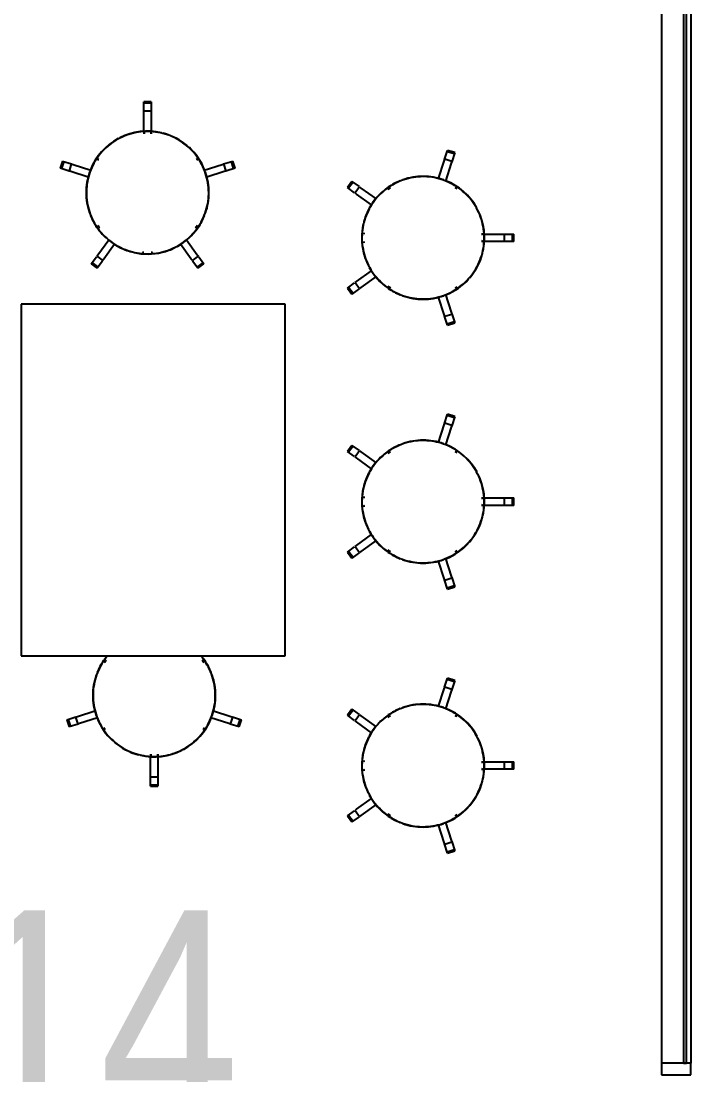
# Model space of a CAD drawing. Extents: x 6433 to 75181, y -2986 to 56414.
# Drawn here: x 26433 to 28717, y 9863 to 13457 of the extents above; entities that cross this region are included whole.
import ezdxf

# ---------------------------------------------------------------- set-up
doc = ezdxf.new("R2010")
doc.units = 0
doc.header["$MEASUREMENT"] = 0
for name, color, linetype in [('A-Furniture', 252, 'CONTINUOUS'), ('A-Text__Primary Room', 6, 'CONTINUOUS'), ('A-Window', 4, 'CONTINUOUS')]:
    doc.layers.add(name, color=color, linetype=linetype)
doc.styles.add('Arial Narrow', font='ARIALN.TTF', dxfattribs={"height": 750})

msp = doc.modelspace()

# ---------------------------------------------------------------- linework, layer by layer
at = {"layer": 'A-Furniture'}
for p, q in [((26876.7, 13181.5), (26851.3, 13181.5)), ((26851.3, 13148.6), (26851.3, 13181.5)), ((26876.7, 13181.5), (26851.3, 13181.5)), ((26876.7, 13176.7), (26851.3, 13176.7)), ((26876.7, 13181.5), (26876.7, 13148.6)), ((26876.7, 13149.4), (26851.3, 13149.4)), ((26851.3, 13143.2), (26851.3, 13149.4)), ((26876.7, 13149.4), (26851.3, 13149.4)), ((26851.3, 13080), (26851.3, 13143.2)), ((26876.7, 13149.4), (26876.7, 13143.2)), ((26876.7, 13143.2), (26876.7, 13080)), ((26755.2, 13049.8), (26748.2, 13045.3)), ((26762.4, 13054), (26755.2, 13049.8)), ((26769.8, 13057.9), (26762.4, 13054)), ((26777.3, 13061.5), (26769.8, 13057.9)), ((26784.9, 13064.8), (26777.3, 13061.5)), ((26792.7, 13067.9), (26784.9, 13064.8)), ((26800.6, 13070.6), (26792.7, 13067.9)), ((26808.6, 13072.9), (26800.6, 13070.6)), ((26816.7, 13075), (26808.6, 13072.9)), ((26824.8, 13076.7), (26816.7, 13075)), ((26833, 13078.1), (26824.8, 13076.7)), ((26841.3, 13079.2), (26833, 13078.1)), ((26849.6, 13079.9), (26841.3, 13079.2)), ((26857.9, 13080.4), (26849.6, 13079.9)), ((26866.3, 13080.4), (26857.9, 13080.4)), ((26874.6, 13080.2), (26866.3, 13080.4)), ((26882.9, 13079.6), (26874.6, 13080.2)), ((26891.2, 13078.7), (26882.9, 13079.6)), ((26899.5, 13077.4), (26891.2, 13078.7)), ((26907.7, 13075.8), (26899.5, 13077.4)), ((26915.8, 13073.9), (26907.7, 13075.8)), ((26923.8, 13071.7), (26915.8, 13073.9)), ((26931.8, 13069.1), (26923.8, 13071.7)), ((26939.6, 13066.3), (26931.8, 13069.1)), ((26947.3, 13063.1), (26939.6, 13066.3)), ((26954.9, 13059.6), (26947.3, 13063.1)), ((26962.3, 13055.8), (26954.9, 13059.6)), ((26969.6, 13051.8), (26962.3, 13055.8)), ((26976.7, 13047.4), (26969.6, 13051.8)), ((26983.6, 13042.7), (26976.7, 13047.4)), ((26710.3, 13012.8), (26704.8, 13006.5)), ((26716, 13018.8), (26710.3, 13012.8)), ((26722, 13024.6), (26716, 13018.8)), ((26728.2, 13030.2), (26722, 13024.6)), ((26734.7, 13035.5), (26728.2, 13030.2)), ((26741.3, 13040.5), (26734.7, 13035.5)), ((26748.2, 13045.3), (26741.3, 13040.5)), ((26990.4, 13037.8), (26983.6, 13042.7)), ((26996.9, 13032.6), (26990.4, 13037.8)), ((27003.2, 13027.2), (26996.9, 13032.6)), ((27009.3, 13021.5), (27003.2, 13027.2)), ((27015.2, 13015.6), (27009.3, 13021.5)), ((27020.8, 13009.4), (27015.2, 13015.6)), ((27877.1, 12984.9), (27887.3, 13016.2)), ((27910, 13003.8), (27885.8, 13011.6)), ((27911.5, 13008.3), (27887.3, 13016.2)), ((27911.5, 13008.3), (27887.3, 13016.2)), ((26573.7, 12979.7), (26565.8, 12955.5)), ((26573.7, 12979.7), (26565.8, 12955.5)), ((26578.2, 12978.2), (26570.3, 12954.1)), ((26573.7, 12979.7), (26604.9, 12969.6)), ((26685.4, 12979.4), (26681.2, 12972.2)), ((26689.8, 12986.5), (26685.4, 12979.4)), ((26694.5, 12993.4), (26689.8, 12986.5)), ((26699.5, 13000), (26694.5, 12993.4)), ((26704.8, 13006.5), (26699.5, 13000)), ((27026.2, 13003), (27020.8, 13009.4)), ((27031.3, 12996.5), (27026.2, 13003)), ((27036.1, 12989.7), (27031.3, 12996.5)), ((27040.7, 12982.7), (27036.1, 12989.7)), ((27045, 12975.5), (27040.7, 12982.7)), ((27049, 12968.2), (27045, 12975.5)), ((27123.2, 12969.6), (27154.4, 12979.7)), ((27157.7, 12954.1), (27149.9, 12978.2)), ((27162.3, 12955.5), (27154.4, 12979.7)), ((27162.3, 12955.5), (27154.4, 12979.7)), ((27856.1, 12920.2), (27875.5, 12979.8)), ((27875.5, 12979.8), (27877.4, 12985.7)), ((27901.6, 12977.8), (27877.4, 12985.7)), ((27901.6, 12977.8), (27877.4, 12985.7)), ((27901.6, 12977.8), (27899.6, 12971.9)), ((27911.5, 13008.3), (27901.3, 12977.1)), ((26597, 12945.4), (26565.8, 12955.5)), ((26604.1, 12969.8), (26596.3, 12945.7)), ((26604.1, 12969.8), (26596.3, 12945.7)), ((26602.2, 12943.7), (26596.3, 12945.7)), ((26661.8, 12924.4), (26602.2, 12943.7)), ((26604.1, 12969.8), (26610, 12967.9)), ((26610, 12967.9), (26670.4, 12948.3)), ((26667.6, 12941.8), (26664.9, 12933.9)), ((26670.5, 12949.6), (26667.6, 12941.8)), ((26673.8, 12957.3), (26670.5, 12949.6)), ((26677.3, 12964.8), (26673.8, 12957.3)), ((26681.2, 12972.2), (26677.3, 12964.8)), ((27052.7, 12960.7), (27049, 12968.2)), ((27056.1, 12953.1), (27052.7, 12960.7)), ((27059.2, 12945.4), (27056.1, 12953.1)), ((27057.7, 12948.3), (27118.1, 12967.9)), ((27062, 12937.5), (27059.2, 12945.4)), ((27125.9, 12943.7), (27066.3, 12924.4)), ((27118.1, 12967.9), (27124, 12969.8)), ((27131.8, 12945.7), (27124, 12969.8)), ((27131.8, 12945.7), (27124, 12969.8)), ((27131.8, 12945.7), (27125.9, 12943.7)), ((27162.3, 12955.5), (27131, 12945.4)), ((27899.6, 12971.9), (27880, 12911.6)), ((26659, 12909.6), (26657.6, 12901.4)), ((26660.6, 12917.8), (26659, 12909.6)), ((26662.6, 12925.9), (26660.6, 12917.8)), ((26664.9, 12933.9), (26662.6, 12925.9)), ((27064.4, 12929.6), (27062, 12937.5)), ((27066.6, 12921.5), (27064.4, 12929.6)), ((27068.4, 12913.4), (27066.6, 12921.5)), ((27069.9, 12905.2), (27068.4, 12913.4)), ((27071, 12896.9), (27069.9, 12905.2)), ((27560.9, 12910.1), (27545.9, 12889.5)), ((27560.9, 12910.1), (27545.9, 12889.5)), ((27564.7, 12907.3), (27549.8, 12886.7)), ((27560.9, 12910.1), (27585.3, 12892.4)), ((27714.9, 12906.6), (27707.4, 12902.9)), ((27722.5, 12910), (27714.9, 12906.6)), ((27730.2, 12913.1), (27722.5, 12910)), ((27738.1, 12915.8), (27730.2, 12913.1)), ((27746.1, 12918.3), (27738.1, 12915.8)), ((27754.1, 12920.5), (27746.1, 12918.3)), ((27762.3, 12922.3), (27754.1, 12920.5)), ((27770.5, 12923.8), (27762.3, 12922.3)), ((27778.7, 12924.9), (27770.5, 12923.8)), ((27787, 12925.8), (27778.7, 12924.9)), ((27795.3, 12926.3), (27787, 12925.8)), ((27803.7, 12926.4), (27795.3, 12926.3)), ((27808.2, 12926.4), (27803.7, 12926.4)), ((27816.5, 12926), (27808.2, 12926.4)), ((27824.8, 12925.4), (27816.5, 12926)), ((27833.1, 12924.3), (27824.8, 12925.4)), ((27841.3, 12923), (27833.1, 12924.3)), ((27849.5, 12921.3), (27841.3, 12923)), ((27857.6, 12919.3), (27849.5, 12921.3)), ((27865.6, 12917), (27857.6, 12919.3)), ((27873.5, 12914.4), (27865.6, 12917)), ((27881.3, 12911.4), (27873.5, 12914.4)), ((27889, 12908.2), (27881.3, 12911.4)), ((27896.5, 12904.6), (27889, 12908.2)), ((27903.9, 12900.7), (27896.5, 12904.6)), ((26655.6, 12876.4), (26655.5, 12871.9)), ((26655.5, 12871.9), (26655.7, 12863.6)), ((26655.9, 12884.8), (26655.6, 12876.4)), ((26656.6, 12893.1), (26655.9, 12884.8)), ((26657.6, 12901.4), (26656.6, 12893.1)), ((27071.9, 12888.6), (27071, 12896.9)), ((27072.4, 12880.3), (27071.9, 12888.6)), ((27072.2, 12859.1), (27072.5, 12867.4)), ((27072.5, 12871.9), (27072.4, 12880.3)), ((27072.5, 12867.4), (27072.5, 12871.9)), ((27570.3, 12871.8), (27545.9, 12889.5)), ((27586.8, 12891.3), (27571.8, 12870.7)), ((27586.8, 12891.3), (27571.8, 12870.7)), ((27576.9, 12867.1), (27571.8, 12870.7)), ((27586.8, 12891.3), (27591.8, 12887.6)), ((27591.8, 12887.6), (27643.1, 12850.3)), ((27660, 12869.1), (27654.1, 12863.2)), ((27666.2, 12874.7), (27660, 12869.1)), ((27672.6, 12880.1), (27666.2, 12874.7)), ((27679.2, 12885.2), (27672.6, 12880.1)), ((27686, 12890), (27679.2, 12885.2)), ((27692.9, 12894.6), (27686, 12890)), ((27700.1, 12898.9), (27692.9, 12894.6)), ((27707.4, 12902.9), (27700.1, 12898.9)), ((27911.2, 12896.6), (27903.9, 12900.7)), ((27918.2, 12892.1), (27911.2, 12896.6)), ((27925.1, 12887.4), (27918.2, 12892.1)), ((27931.8, 12882.4), (27925.1, 12887.4)), ((27938.3, 12877.2), (27931.8, 12882.4)), ((27944.5, 12871.7), (27938.3, 12877.2)), ((27950.6, 12865.9), (27944.5, 12871.7)), ((26655.7, 12863.6), (26656.2, 12855.3)), ((26656.2, 12855.3), (26657, 12847)), ((26657, 12847), (26658.2, 12838.7)), ((26658.2, 12838.7), (26659.7, 12830.5)), ((27067.4, 12826.1), (27069.1, 12834.3)), ((27069.1, 12834.3), (27070.5, 12842.5)), ((27070.5, 12842.5), (27071.5, 12850.8)), ((27071.5, 12850.8), (27072.2, 12859.1)), ((27627.7, 12830.1), (27576.9, 12867.1)), ((27632.9, 12837.5), (27628.2, 12830.6)), ((27637.8, 12844.2), (27632.9, 12837.5)), ((27643, 12850.8), (27637.8, 12844.2)), ((27648.4, 12857.1), (27643, 12850.8)), ((27654.1, 12863.2), (27648.4, 12857.1)), ((27956.4, 12859.9), (27950.6, 12865.9)), ((27961.9, 12853.7), (27956.4, 12859.9)), ((27967.2, 12847.3), (27961.9, 12853.7)), ((27972.3, 12840.6), (27967.2, 12847.3)), ((27977, 12833.8), (27972.3, 12840.6)), ((27981.5, 12826.8), (27977, 12833.8)), ((26659.7, 12830.5), (26661.5, 12822.4)), ((26661.5, 12822.4), (26663.6, 12814.3)), ((26663.6, 12814.3), (26666.1, 12806.3)), ((26666.1, 12806.3), (26668.9, 12798.5)), ((26668.9, 12798.5), (26672, 12790.7)), ((27057.5, 12794.3), (27060.5, 12802.1)), ((27060.5, 12802.1), (27063.1, 12810)), ((27063.1, 12810), (27065.5, 12818)), ((27065.5, 12818), (27067.4, 12826.1)), ((27612.5, 12801.2), (27609.3, 12793.5)), ((27616, 12808.8), (27612.5, 12801.2)), ((27619.8, 12816.2), (27616, 12808.8)), ((27623.9, 12823.5), (27619.8, 12816.2)), ((27628.2, 12830.6), (27623.9, 12823.5)), ((27985.7, 12819.6), (27981.5, 12826.8)), ((27989.7, 12812.2), (27985.7, 12819.6)), ((27993.3, 12804.7), (27989.7, 12812.2)), ((27996.6, 12797), (27993.3, 12804.7)), ((27999.6, 12789.3), (27996.6, 12797)), ((26672, 12790.7), (26675.4, 12783.1)), ((26675.4, 12783.1), (26679.1, 12775.6)), ((26679.1, 12775.6), (26683.1, 12768.3)), ((26683.1, 12768.3), (26687.4, 12761.2)), ((26687.4, 12761.2), (26691.9, 12754.2)), ((27038.3, 12757.4), (27042.7, 12764.4)), ((27042.7, 12764.4), (27046.9, 12771.7)), ((27046.9, 12771.7), (27050.7, 12779.1)), ((27050.7, 12779.1), (27054.3, 12786.6)), ((27054.3, 12786.6), (27057.5, 12794.3)), ((27599.8, 12761.5), (27598.2, 12753.4)), ((27601.7, 12769.7), (27599.8, 12761.5)), ((27603.9, 12777.7), (27601.7, 12769.7)), ((27606.5, 12785.6), (27603.9, 12777.7)), ((27609.3, 12793.5), (27606.5, 12785.6)), ((28002.3, 12781.4), (27999.6, 12789.3)), ((28004.7, 12773.4), (28002.3, 12781.4)), ((28006.7, 12765.3), (28004.7, 12773.4)), ((28008.5, 12757.1), (28006.7, 12765.3)), ((26691.9, 12754.2), (26696.8, 12747.4)), ((26696.8, 12747.4), (26701.9, 12740.8)), ((26701.9, 12740.8), (26707.3, 12734.4)), ((26707.3, 12734.4), (26712.9, 12728.3)), ((26712.9, 12728.3), (26718.8, 12722.4)), ((27006, 12719.3), (27012, 12725.1)), ((27012, 12725.1), (27017.8, 12731.1)), ((27017.8, 12731.1), (27023.3, 12737.4)), ((27023.3, 12737.4), (27028.6, 12743.8)), ((27028.6, 12743.8), (27033.5, 12750.5)), ((27033.5, 12750.5), (27038.3, 12757.4)), ((27595.4, 12728.5), (27595.2, 12720.2)), ((27596, 12736.8), (27595.4, 12728.5)), ((27597, 12745.1), (27596, 12736.8)), ((27598.2, 12753.4), (27597, 12745.1)), ((28009.9, 12748.9), (28008.5, 12757.1)), ((28011, 12740.6), (28009.9, 12748.9)), ((28011.7, 12732.3), (28011, 12740.6)), ((28012.1, 12724), (28011.7, 12732.3)), ((28011.8, 12730.6), (28075, 12730.6)), ((28012.2, 12715.7), (28012.1, 12724)), ((28075, 12730.6), (28081.2, 12730.6)), ((28080.4, 12730.6), (28113.2, 12730.6)), ((28081.2, 12705.2), (28081.2, 12730.6)), ((28081.2, 12705.2), (28081.2, 12730.6)), ((28108.4, 12705.2), (28108.4, 12730.6)), ((28113.2, 12705.2), (28113.2, 12730.6)), ((28113.2, 12705.2), (28113.2, 12730.6)), ((26694.3, 12660), (26731.6, 12711.4)), ((26751.8, 12696), (26714.9, 12645.1)), ((26718.8, 12722.4), (26724.9, 12716.7)), ((26724.9, 12716.7), (26731.2, 12711.2)), ((26731.2, 12711.2), (26737.7, 12706)), ((26737.7, 12706), (26744.5, 12701.1)), ((26744.5, 12701.1), (26751.4, 12696.5)), ((26751.4, 12696.5), (26758.5, 12692.1)), ((26758.5, 12692.1), (26765.8, 12688)), ((26765.8, 12688), (26773.2, 12684.3)), ((26958.3, 12686), (26965.7, 12689.9)), ((26965.7, 12689.9), (26972.9, 12694.1)), ((26972.9, 12694.1), (26979.9, 12698.6)), ((27013.2, 12645.1), (26976.2, 12696)), ((26979.9, 12698.6), (26986.7, 12703.4)), ((26986.7, 12703.4), (26993.4, 12708.4)), ((26993.4, 12708.4), (26999.8, 12713.7)), ((26996.4, 12711.4), (27033.7, 12660)), ((26999.8, 12713.7), (27006, 12719.3)), ((27595.2, 12720.2), (27595.3, 12711.8)), ((27595.3, 12711.8), (27595.7, 12703.5)), ((27595.7, 12703.5), (27596.4, 12695.2)), ((27596.4, 12695.2), (27597.5, 12686.9)), ((28009.2, 12682.5), (28010.4, 12690.7)), ((28010.4, 12690.7), (28011.3, 12699)), ((28011.3, 12699), (28011.9, 12707.3)), ((28075, 12705.2), (28011.8, 12705.2)), ((28011.9, 12707.3), (28012.2, 12715.7)), ((28081.2, 12705.2), (28075, 12705.2)), ((28113.2, 12705.2), (28080.4, 12705.2)), ((26671.9, 12629.1), (26689.6, 12653.5)), ((26690.7, 12655), (26694.3, 12660)), ((26690.7, 12655), (26711.2, 12640.1)), ((26690.7, 12655), (26711.2, 12640.1)), ((26773.2, 12684.3), (26780.8, 12680.8)), ((26780.8, 12680.8), (26788.5, 12677.6)), ((26788.5, 12677.6), (26796.3, 12674.7)), ((26796.3, 12674.7), (26804.3, 12672.2)), ((26804.3, 12672.2), (26812.3, 12669.9)), ((26812.3, 12669.9), (26820.4, 12668)), ((26820.4, 12668), (26828.6, 12666.5)), ((26828.6, 12666.5), (26836.8, 12665.2)), ((26836.8, 12665.2), (26845.1, 12664.3)), ((26845.1, 12664.3), (26853.5, 12663.7)), ((26853.5, 12663.7), (26861.8, 12663.4)), ((26861.8, 12663.4), (26870.1, 12663.5)), ((26870.1, 12663.5), (26878.5, 12663.9)), ((26878.5, 12663.9), (26886.8, 12664.7)), ((26886.8, 12664.7), (26895, 12665.7)), ((26895, 12665.7), (26903.3, 12667.1)), ((26903.3, 12667.1), (26911.4, 12668.9)), ((26911.4, 12668.9), (26919.5, 12670.9)), ((26919.5, 12670.9), (26927.5, 12673.3)), ((26927.5, 12673.3), (26935.4, 12676)), ((26935.4, 12676), (26943.2, 12679)), ((26943.2, 12679), (26950.8, 12682.3)), ((26950.8, 12682.3), (26958.3, 12686)), ((27016.8, 12640.1), (27037.4, 12655)), ((27016.8, 12640.1), (27037.4, 12655)), ((27033.7, 12660), (27037.4, 12655)), ((27038.5, 12653.5), (27056.2, 12629.1)), ((27597.5, 12686.9), (27598.9, 12678.7)), ((27598.9, 12678.7), (27600.6, 12670.5)), ((27600.6, 12670.5), (27602.7, 12662.5)), ((27602.7, 12662.5), (27605.1, 12654.5)), ((27605.1, 12654.5), (27607.8, 12646.6)), ((28000.9, 12650.2), (28003.4, 12658.1)), ((28003.4, 12658.1), (28005.7, 12666.2)), ((28005.7, 12666.2), (28007.6, 12674.3)), ((28007.6, 12674.3), (28009.2, 12682.5)), ((26671.9, 12629.1), (26692.4, 12614.2)), ((26671.9, 12629.1), (26692.4, 12614.2)), ((26674.7, 12633), (26695.2, 12618)), ((26710.1, 12638.6), (26692.4, 12614.2)), ((26714.9, 12645.1), (26711.2, 12640.1)), ((27016.8, 12640.1), (27013.2, 12645.1)), ((27035.7, 12614.2), (27017.9, 12638.6)), ((27032.9, 12618), (27053.4, 12633)), ((27035.7, 12614.2), (27056.2, 12629.1)), ((27035.7, 12614.2), (27056.2, 12629.1)), ((27607.8, 12646.6), (27610.8, 12638.8)), ((27610.8, 12638.8), (27614.1, 12631.1)), ((27614.1, 12631.1), (27617.7, 12623.6)), ((27617.7, 12623.6), (27621.6, 12616.3)), ((27621.6, 12616.3), (27625.8, 12609.1)), ((27983.5, 12612.4), (27987.6, 12619.6)), ((27987.6, 12619.6), (27991.4, 12627.1)), ((27991.4, 12627.1), (27994.8, 12634.7)), ((27994.8, 12634.7), (27998, 12642.4)), ((27998, 12642.4), (28000.9, 12650.2)), ((27576.9, 12568.8), (27627.7, 12605.7)), ((27643.1, 12585.5), (27591.8, 12548.2)), ((27625.8, 12609.1), (27630.3, 12602.1)), ((27630.3, 12602.1), (27635.1, 12595.2)), ((27635.1, 12595.2), (27640.1, 12588.6)), ((27640.1, 12588.6), (27645.5, 12582.1)), ((27645.5, 12582.1), (27651, 12575.9)), ((27959, 12578.7), (27964.4, 12585.1)), ((27964.4, 12585.1), (27969.6, 12591.6)), ((27969.6, 12591.6), (27974.5, 12598.3)), ((27974.5, 12598.3), (27979.1, 12605.3)), ((27979.1, 12605.3), (27983.5, 12612.4)), ((27545.9, 12546.3), (27570.3, 12564)), ((27545.9, 12546.3), (27560.9, 12525.8)), ((27545.9, 12546.3), (27560.9, 12525.8)), ((27549.8, 12549.1), (27564.7, 12528.6)), ((27571.8, 12565.1), (27576.9, 12568.8)), ((27571.8, 12565.1), (27586.8, 12544.6)), ((27571.8, 12565.1), (27586.8, 12544.6)), ((27591.8, 12548.2), (27586.8, 12544.6)), ((27651, 12575.9), (27656.8, 12569.9)), ((27656.8, 12569.9), (27662.8, 12564.2)), ((27662.8, 12564.2), (27669.1, 12558.7)), ((27669.1, 12558.7), (27675.6, 12553.4)), ((27675.6, 12553.4), (27682.3, 12548.4)), ((27682.3, 12548.4), (27689.1, 12543.7)), ((27689.1, 12543.7), (27696.2, 12539.2)), ((27914.4, 12541.3), (27921.4, 12545.8)), ((27921.4, 12545.8), (27928.2, 12550.7)), ((27928.2, 12550.7), (27934.8, 12555.8)), ((27934.8, 12555.8), (27941.2, 12561.2)), ((27941.2, 12561.2), (27947.3, 12566.8)), ((27947.3, 12566.8), (27953.3, 12572.6)), ((27953.3, 12572.6), (27959, 12578.7)), ((27585.3, 12543.5), (27560.9, 12525.8)), ((27696.2, 12539.2), (27703.4, 12535.1)), ((27703.4, 12535.1), (27710.8, 12531.2)), ((27710.8, 12531.2), (27718.4, 12527.7)), ((27718.4, 12527.7), (27726, 12524.4)), ((27726, 12524.4), (27733.8, 12521.5)), ((27733.8, 12521.5), (27741.7, 12518.8)), ((27741.7, 12518.8), (27749.8, 12516.5)), ((27749.8, 12516.5), (27757.9, 12514.5)), ((27757.9, 12514.5), (27766, 12512.8)), ((27766, 12512.8), (27774.3, 12511.5)), ((27774.3, 12511.5), (27782.5, 12510.5)), ((27782.5, 12510.5), (27790.9, 12509.8)), ((27790.9, 12509.8), (27799.2, 12509.5)), ((27799.2, 12509.5), (27803.7, 12509.4)), ((27803.7, 12509.4), (27812, 12509.6)), ((27812, 12509.6), (27820.3, 12510.1)), ((27820.3, 12510.1), (27828.6, 12510.9)), ((27828.6, 12510.9), (27836.9, 12512.1)), ((27836.9, 12512.1), (27845.1, 12513.6)), ((27845.1, 12513.6), (27853.2, 12515.4)), ((27853.2, 12515.4), (27861.3, 12517.5)), ((27875.5, 12456.1), (27856.1, 12515.6)), ((27861.3, 12517.5), (27869.3, 12520)), ((27869.3, 12520), (27877.1, 12522.8)), ((27877.1, 12522.8), (27884.9, 12525.9)), ((27880, 12524.3), (27899.6, 12463.9)), ((27884.9, 12525.9), (27892.5, 12529.3)), ((27892.5, 12529.3), (27900, 12533)), ((27900, 12533), (27907.3, 12537)), ((27907.3, 12537), (27914.4, 12541.3)), ((27332.8, 12491.9), (26432.8, 12491.9)), ((26432.8, 12491.9), (26432.8, 11291.9)), ((27332.8, 11291.9), (27332.8, 12491.9)), ((27877.4, 12450.1), (27875.5, 12456.1)), ((27887.3, 12419.7), (27877.1, 12450.9)), ((27877.4, 12450.1), (27901.6, 12458)), ((27877.4, 12450.1), (27901.6, 12458)), ((27899.6, 12463.9), (27901.6, 12458)), ((27901.3, 12458.8), (27911.5, 12427.5)), ((27885.8, 12424.2), (27910, 12432.1)), ((27887.3, 12419.7), (27911.5, 12427.5)), ((27887.3, 12419.7), (27911.5, 12427.5)), ((27877.1, 12084.9), (27887.3, 12116.2)), ((27911.5, 12108.3), (27887.3, 12116.2)), ((27911.5, 12108.3), (27887.3, 12116.2)), ((27856.1, 12020.2), (27875.5, 12079.8)), ((27875.5, 12079.8), (27877.4, 12085.7)), ((27901.6, 12077.8), (27877.4, 12085.7)), ((27901.6, 12077.8), (27877.4, 12085.7)), ((27910, 12103.8), (27885.8, 12111.6)), ((27901.6, 12077.8), (27899.6, 12071.9)), ((27911.5, 12108.3), (27901.3, 12077.1)), ((27899.6, 12071.9), (27880, 12011.6)), ((27560.9, 12010.1), (27545.9, 11989.5)), ((27560.9, 12010.1), (27545.9, 11989.5)), ((27564.7, 12007.3), (27549.8, 11986.7)), ((27560.9, 12010.1), (27585.3, 11992.4)), ((27714.9, 12006.6), (27707.4, 12002.9)), ((27722.5, 12010), (27714.9, 12006.6)), ((27730.2, 12013.1), (27722.5, 12010)), ((27738.1, 12015.8), (27730.2, 12013.1)), ((27746.1, 12018.3), (27738.1, 12015.8)), ((27754.1, 12020.5), (27746.1, 12018.3)), ((27762.3, 12022.3), (27754.1, 12020.5)), ((27770.5, 12023.8), (27762.3, 12022.3)), ((27778.7, 12024.9), (27770.5, 12023.8)), ((27787, 12025.8), (27778.7, 12024.9)), ((27795.3, 12026.3), (27787, 12025.8)), ((27803.7, 12026.4), (27795.3, 12026.3)), ((27808.2, 12026.4), (27803.7, 12026.4)), ((27816.5, 12026), (27808.2, 12026.4)), ((27824.8, 12025.4), (27816.5, 12026)), ((27833.1, 12024.3), (27824.8, 12025.4)), ((27841.3, 12023), (27833.1, 12024.3)), ((27849.5, 12021.3), (27841.3, 12023)), ((27857.6, 12019.3), (27849.5, 12021.3)), ((27865.6, 12017), (27857.6, 12019.3)), ((27873.5, 12014.4), (27865.6, 12017)), ((27881.3, 12011.4), (27873.5, 12014.4)), ((27889, 12008.2), (27881.3, 12011.4)), ((27896.5, 12004.6), (27889, 12008.2)), ((27903.9, 12000.7), (27896.5, 12004.6)), ((27570.3, 11971.8), (27545.9, 11989.5)), ((27586.8, 11991.3), (27571.8, 11970.7)), ((27586.8, 11991.3), (27571.8, 11970.7)), ((27576.9, 11967.1), (27571.8, 11970.7)), ((27586.8, 11991.3), (27591.8, 11987.6)), ((27591.8, 11987.6), (27643.1, 11950.3)), ((27660, 11969.1), (27654.1, 11963.2)), ((27666.2, 11974.7), (27660, 11969.1)), ((27672.6, 11980.1), (27666.2, 11974.7)), ((27679.2, 11985.2), (27672.6, 11980.1)), ((27686, 11990), (27679.2, 11985.2)), ((27692.9, 11994.6), (27686, 11990)), ((27700.1, 11998.9), (27692.9, 11994.6)), ((27707.4, 12002.9), (27700.1, 11998.9)), ((27911.2, 11996.6), (27903.9, 12000.7)), ((27918.2, 11992.1), (27911.2, 11996.6)), ((27925.1, 11987.4), (27918.2, 11992.1)), ((27931.8, 11982.4), (27925.1, 11987.4)), ((27938.3, 11977.2), (27931.8, 11982.4)), ((27944.5, 11971.7), (27938.3, 11977.2)), ((27950.6, 11965.9), (27944.5, 11971.7)), ((27627.7, 11930.1), (27576.9, 11967.1)), ((27632.9, 11937.5), (27628.2, 11930.6)), ((27637.8, 11944.2), (27632.9, 11937.5)), ((27643, 11950.8), (27637.8, 11944.2)), ((27648.4, 11957.1), (27643, 11950.8)), ((27654.1, 11963.2), (27648.4, 11957.1)), ((27956.4, 11959.9), (27950.6, 11965.9)), ((27961.9, 11953.7), (27956.4, 11959.9)), ((27967.2, 11947.3), (27961.9, 11953.7)), ((27972.3, 11940.6), (27967.2, 11947.3)), ((27977, 11933.8), (27972.3, 11940.6)), ((27981.5, 11926.8), (27977, 11933.8)), ((27612.5, 11901.2), (27609.3, 11893.5)), ((27616, 11908.8), (27612.5, 11901.2)), ((27619.8, 11916.2), (27616, 11908.8)), ((27623.9, 11923.5), (27619.8, 11916.2)), ((27628.2, 11930.6), (27623.9, 11923.5)), ((27985.7, 11919.6), (27981.5, 11926.8)), ((27989.7, 11912.2), (27985.7, 11919.6)), ((27993.3, 11904.7), (27989.7, 11912.2)), ((27996.6, 11897), (27993.3, 11904.7)), ((27999.6, 11889.3), (27996.6, 11897)), ((27599.8, 11861.5), (27598.2, 11853.4)), ((27601.7, 11869.7), (27599.8, 11861.5)), ((27603.9, 11877.7), (27601.7, 11869.7)), ((27606.5, 11885.6), (27603.9, 11877.7)), ((27609.3, 11893.5), (27606.5, 11885.6)), ((28002.3, 11881.4), (27999.6, 11889.3)), ((28004.7, 11873.4), (28002.3, 11881.4)), ((28006.7, 11865.3), (28004.7, 11873.4)), ((28008.5, 11857.1), (28006.7, 11865.3)), ((27595.4, 11828.5), (27595.2, 11820.2)), ((27596, 11836.8), (27595.4, 11828.5)), ((27597, 11845.1), (27596, 11836.8)), ((27598.2, 11853.4), (27597, 11845.1)), ((28009.9, 11848.9), (28008.5, 11857.1)), ((28011, 11840.6), (28009.9, 11848.9)), ((28011.7, 11832.3), (28011, 11840.6)), ((28012.1, 11824), (28011.7, 11832.3)), ((28011.8, 11830.6), (28075, 11830.6)), ((28075, 11830.6), (28081.2, 11830.6)), ((28080.4, 11830.6), (28113.2, 11830.6)), ((28081.2, 11805.2), (28081.2, 11830.6)), ((28081.2, 11805.2), (28081.2, 11830.6)), ((28108.4, 11805.2), (28108.4, 11830.6)), ((28113.2, 11805.2), (28113.2, 11830.6)), ((28113.2, 11805.2), (28113.2, 11830.6)), ((27595.2, 11820.2), (27595.3, 11811.8)), ((27595.3, 11811.8), (27595.7, 11803.5)), ((27595.7, 11803.5), (27596.4, 11795.2)), ((27596.4, 11795.2), (27597.5, 11786.9)), ((28009.2, 11782.5), (28010.4, 11790.7)), ((28010.4, 11790.7), (28011.3, 11799)), ((28011.3, 11799), (28011.9, 11807.3)), ((28075, 11805.2), (28011.8, 11805.2)), ((28011.9, 11807.3), (28012.2, 11815.7)), ((28012.2, 11815.7), (28012.1, 11824)), ((28081.2, 11805.2), (28075, 11805.2)), ((28113.2, 11805.2), (28080.4, 11805.2)), ((27597.5, 11786.9), (27598.9, 11778.7)), ((27598.9, 11778.7), (27600.6, 11770.5)), ((27600.6, 11770.5), (27602.7, 11762.5)), ((27602.7, 11762.5), (27605.1, 11754.5)), ((27605.1, 11754.5), (27607.8, 11746.6)), ((28000.9, 11750.2), (28003.4, 11758.1)), ((28003.4, 11758.1), (28005.7, 11766.2)), ((28005.7, 11766.2), (28007.6, 11774.3)), ((28007.6, 11774.3), (28009.2, 11782.5)), ((27607.8, 11746.6), (27610.8, 11738.8)), ((27610.8, 11738.8), (27614.1, 11731.1)), ((27614.1, 11731.1), (27617.7, 11723.6)), ((27617.7, 11723.6), (27621.6, 11716.3)), ((27983.5, 11712.4), (27987.6, 11719.6)), ((27987.6, 11719.6), (27991.4, 11727.1)), ((27991.4, 11727.1), (27994.8, 11734.7)), ((27994.8, 11734.7), (27998, 11742.4)), ((27998, 11742.4), (28000.9, 11750.2)), ((27576.9, 11668.8), (27627.7, 11705.7)), ((27643.1, 11685.5), (27591.8, 11648.2)), ((27621.6, 11716.3), (27625.8, 11709.1)), ((27625.8, 11709.1), (27630.3, 11702.1)), ((27630.3, 11702.1), (27635.1, 11695.2)), ((27635.1, 11695.2), (27640.1, 11688.6)), ((27640.1, 11688.6), (27645.5, 11682.1)), ((27645.5, 11682.1), (27651, 11675.9)), ((27959, 11678.7), (27964.4, 11685.1)), ((27964.4, 11685.1), (27969.6, 11691.6)), ((27969.6, 11691.6), (27974.5, 11698.3)), ((27974.5, 11698.3), (27979.1, 11705.3)), ((27979.1, 11705.3), (27983.5, 11712.4)), ((27545.9, 11646.3), (27570.3, 11664)), ((27545.9, 11646.3), (27560.9, 11625.8)), ((27545.9, 11646.3), (27560.9, 11625.8)), ((27549.8, 11649.1), (27564.7, 11628.6)), ((27571.8, 11665.1), (27576.9, 11668.8)), ((27571.8, 11665.1), (27586.8, 11644.6)), ((27571.8, 11665.1), (27586.8, 11644.6)), ((27591.8, 11648.2), (27586.8, 11644.6)), ((27651, 11675.9), (27656.8, 11669.9)), ((27656.8, 11669.9), (27662.8, 11664.2)), ((27662.8, 11664.2), (27669.1, 11658.7)), ((27669.1, 11658.7), (27675.6, 11653.4)), ((27675.6, 11653.4), (27682.3, 11648.4)), ((27682.3, 11648.4), (27689.1, 11643.7)), ((27914.4, 11641.3), (27921.4, 11645.8)), ((27921.4, 11645.8), (27928.2, 11650.7)), ((27928.2, 11650.7), (27934.8, 11655.8)), ((27934.8, 11655.8), (27941.2, 11661.2)), ((27941.2, 11661.2), (27947.3, 11666.8)), ((27947.3, 11666.8), (27953.3, 11672.6)), ((27953.3, 11672.6), (27959, 11678.7)), ((27585.3, 11643.5), (27560.9, 11625.8)), ((27689.1, 11643.7), (27696.2, 11639.2)), ((27696.2, 11639.2), (27703.4, 11635.1)), ((27703.4, 11635.1), (27710.8, 11631.2)), ((27710.8, 11631.2), (27718.4, 11627.7)), ((27718.4, 11627.7), (27726, 11624.4)), ((27726, 11624.4), (27733.8, 11621.5)), ((27733.8, 11621.5), (27741.7, 11618.8)), ((27741.7, 11618.8), (27749.8, 11616.5)), ((27749.8, 11616.5), (27757.9, 11614.5)), ((27757.9, 11614.5), (27766, 11612.8)), ((27766, 11612.8), (27774.3, 11611.5)), ((27774.3, 11611.5), (27782.5, 11610.5)), ((27782.5, 11610.5), (27790.9, 11609.8)), ((27790.9, 11609.8), (27799.2, 11609.5)), ((27799.2, 11609.5), (27803.7, 11609.4)), ((27803.7, 11609.4), (27812, 11609.6)), ((27812, 11609.6), (27820.3, 11610.1)), ((27820.3, 11610.1), (27828.6, 11610.9)), ((27828.6, 11610.9), (27836.9, 11612.1)), ((27836.9, 11612.1), (27845.1, 11613.6)), ((27845.1, 11613.6), (27853.2, 11615.4)), ((27853.2, 11615.4), (27861.3, 11617.5)), ((27875.5, 11556.1), (27856.1, 11615.6)), ((27861.3, 11617.5), (27869.3, 11620)), ((27869.3, 11620), (27877.1, 11622.8)), ((27877.1, 11622.8), (27884.9, 11625.9)), ((27880, 11624.3), (27899.6, 11563.9)), ((27884.9, 11625.9), (27892.5, 11629.3)), ((27892.5, 11629.3), (27900, 11633)), ((27900, 11633), (27907.3, 11637)), ((27907.3, 11637), (27914.4, 11641.3)), ((27877.4, 11550.1), (27875.5, 11556.1)), ((27887.3, 11519.7), (27877.1, 11550.9)), ((27877.4, 11550.1), (27901.6, 11558)), ((27877.4, 11550.1), (27901.6, 11558)), ((27899.6, 11563.9), (27901.6, 11558)), ((27901.3, 11558.8), (27911.5, 11527.5)), ((27885.8, 11524.2), (27910, 11532.1)), ((27887.3, 11519.7), (27911.5, 11527.5)), ((27887.3, 11519.7), (27911.5, 11527.5)), ((26432.8, 11291.9), (27332.8, 11291.9)), ((26727.4, 11291.8), (26722.1, 11285.3)), ((27048.8, 11288.3), (27045.8, 11291.9)), ((27053.9, 11281.8), (27048.8, 11288.3)), ((26700, 11250.1), (26696.4, 11242.6)), ((26703.8, 11257.5), (26700, 11250.1)), ((26708, 11264.7), (26703.8, 11257.5)), ((26712.4, 11271.8), (26708, 11264.7)), ((26717.2, 11278.7), (26712.4, 11271.8)), ((26722.1, 11285.3), (26717.2, 11278.7)), ((27058.7, 11275), (27053.9, 11281.8)), ((27063.3, 11268), (27058.7, 11275)), ((27067.6, 11260.8), (27063.3, 11268)), ((27071.6, 11253.5), (27067.6, 11260.8)), ((27075.3, 11246), (27071.6, 11253.5)), ((26687.6, 11219.2), (26685.2, 11211.2)), ((26690.2, 11227.1), (26687.6, 11219.2)), ((26693.1, 11234.9), (26690.2, 11227.1)), ((26696.4, 11242.6), (26693.1, 11234.9)), ((27078.7, 11238.4), (27075.3, 11246)), ((27081.8, 11230.7), (27078.7, 11238.4)), ((27084.6, 11222.8), (27081.8, 11230.7)), ((27087, 11214.9), (27084.6, 11222.8)), ((27089.2, 11206.8), (27087, 11214.9)), ((27877.1, 11184.9), (27887.3, 11216.2)), ((27911.5, 11208.3), (27887.3, 11216.2)), ((27911.5, 11208.3), (27887.3, 11216.2)), ((26679.2, 11178.4), (26678.5, 11170.1)), ((26680.2, 11186.7), (26679.2, 11178.4)), ((26681.6, 11194.9), (26680.2, 11186.7)), ((26683.2, 11203.1), (26681.6, 11194.9)), ((26685.2, 11211.2), (26683.2, 11203.1)), ((27091, 11198.7), (27089.2, 11206.8)), ((27092.5, 11190.5), (27091, 11198.7)), ((27093.7, 11182.2), (27092.5, 11190.5)), ((27094.5, 11173.9), (27093.7, 11182.2)), ((27856.1, 11120.2), (27875.5, 11179.8)), ((27875.5, 11179.8), (27877.4, 11185.7)), ((27901.6, 11177.8), (27877.4, 11185.7)), ((27901.6, 11177.8), (27877.4, 11185.7)), ((27910, 11203.8), (27885.8, 11211.6)), ((27901.6, 11177.8), (27899.6, 11171.9)), ((27911.5, 11208.3), (27901.3, 11177.1)), ((26678.2, 11161.7), (26678.1, 11157.2)), ((26678.1, 11157.2), (26678.3, 11148.9)), ((26678.5, 11170.1), (26678.2, 11161.7)), ((26678.3, 11148.9), (26678.8, 11140.6)), ((27094.1, 11136.1), (27094.8, 11144.4)), ((27095, 11165.6), (27094.5, 11173.9)), ((27094.8, 11144.4), (27095.1, 11152.7)), ((27095.2, 11157.2), (27095, 11165.6)), ((27095.1, 11152.7), (27095.2, 11157.2)), ((27899.6, 11171.9), (27880, 11111.6)), ((26678.8, 11140.6), (26679.6, 11132.3)), ((26679.6, 11132.3), (26680.8, 11124)), ((26680.8, 11124), (26682.3, 11115.8)), ((26682.3, 11115.8), (26684.1, 11107.7)), ((26684.1, 11107.7), (26686.3, 11099.6)), ((27088.1, 11103.3), (27090.1, 11111.4)), ((27090.1, 11111.4), (27091.7, 11119.6)), ((27091.7, 11119.6), (27093.1, 11127.8)), ((27093.1, 11127.8), (27094.1, 11136.1)), ((27560.9, 11110.1), (27545.9, 11089.5)), ((27560.9, 11110.1), (27545.9, 11089.5)), ((27564.7, 11107.3), (27549.8, 11086.7)), ((27560.9, 11110.1), (27585.3, 11092.4)), ((27714.9, 11106.6), (27707.4, 11102.9)), ((27722.5, 11110), (27714.9, 11106.6)), ((27730.2, 11113.1), (27722.5, 11110)), ((27738.1, 11115.8), (27730.2, 11113.1)), ((27746.1, 11118.3), (27738.1, 11115.8)), ((27754.1, 11120.5), (27746.1, 11118.3)), ((27762.3, 11122.3), (27754.1, 11120.5)), ((27770.5, 11123.8), (27762.3, 11122.3)), ((27778.7, 11124.9), (27770.5, 11123.8)), ((27787, 11125.8), (27778.7, 11124.9)), ((27795.3, 11126.3), (27787, 11125.8)), ((27803.7, 11126.4), (27795.3, 11126.3)), ((27808.2, 11126.4), (27803.7, 11126.4)), ((27816.5, 11126), (27808.2, 11126.4)), ((27824.8, 11125.4), (27816.5, 11126)), ((27833.1, 11124.3), (27824.8, 11125.4)), ((27841.3, 11123), (27833.1, 11124.3)), ((27849.5, 11121.3), (27841.3, 11123)), ((27857.6, 11119.3), (27849.5, 11121.3)), ((27865.6, 11117), (27857.6, 11119.3)), ((27873.5, 11114.4), (27865.6, 11117)), ((27881.3, 11111.4), (27873.5, 11114.4)), ((27889, 11108.2), (27881.3, 11111.4)), ((27896.5, 11104.6), (27889, 11108.2)), ((26588.4, 11073.6), (26619.7, 11083.8)), ((26588.4, 11073.6), (26596.3, 11049.5)), ((26588.4, 11073.6), (26596.3, 11049.5)), ((26593, 11075.1), (26600.8, 11050.9)), ((26618.9, 11083.5), (26624.8, 11085.4)), ((26618.9, 11083.5), (26626.7, 11059.4)), ((26618.9, 11083.5), (26626.7, 11059.4)), ((26624.8, 11085.4), (26684.4, 11104.8)), ((26693, 11080.9), (26632.6, 11061.3)), ((26686.3, 11099.6), (26688.7, 11091.6)), ((26688.7, 11091.6), (26691.5, 11083.8)), ((26691.5, 11083.8), (26694.6, 11076)), ((26694.6, 11076), (26698, 11068.4)), ((27073.3, 11064.4), (27076.9, 11071.9)), ((27076.9, 11071.9), (27080.2, 11079.6)), ((27080.2, 11079.6), (27083.1, 11087.4)), ((27140.7, 11061.3), (27080.3, 11080.9)), ((27083.1, 11087.4), (27085.8, 11095.3)), ((27085.8, 11095.3), (27088.1, 11103.3)), ((27088.9, 11104.8), (27148.5, 11085.4)), ((27146.6, 11059.4), (27154.4, 11083.5)), ((27146.6, 11059.4), (27154.4, 11083.5)), ((27148.5, 11085.4), (27154.4, 11083.5)), ((27153.7, 11083.8), (27184.9, 11073.6)), ((27172.5, 11050.9), (27180.4, 11075.1)), ((27177, 11049.5), (27184.9, 11073.6)), ((27177, 11049.5), (27184.9, 11073.6)), ((27570.3, 11071.8), (27545.9, 11089.5)), ((27586.8, 11091.3), (27571.8, 11070.7)), ((27586.8, 11091.3), (27571.8, 11070.7)), ((27576.9, 11067.1), (27571.8, 11070.7)), ((27586.8, 11091.3), (27591.8, 11087.6)), ((27591.8, 11087.6), (27643.1, 11050.3)), ((27666.2, 11074.7), (27660, 11069.1)), ((27672.6, 11080.1), (27666.2, 11074.7)), ((27679.2, 11085.2), (27672.6, 11080.1)), ((27686, 11090), (27679.2, 11085.2)), ((27692.9, 11094.6), (27686, 11090)), ((27700.1, 11098.9), (27692.9, 11094.6)), ((27707.4, 11102.9), (27700.1, 11098.9)), ((27903.9, 11100.7), (27896.5, 11104.6)), ((27911.2, 11096.6), (27903.9, 11100.7)), ((27918.2, 11092.1), (27911.2, 11096.6)), ((27925.1, 11087.4), (27918.2, 11092.1)), ((27931.8, 11082.4), (27925.1, 11087.4)), ((27938.3, 11077.2), (27931.8, 11082.4)), ((27944.5, 11071.7), (27938.3, 11077.2)), ((27950.6, 11065.9), (27944.5, 11071.7)), ((26627.5, 11059.6), (26596.3, 11049.5)), ((26632.6, 11061.3), (26626.7, 11059.4)), ((26698, 11068.4), (26701.7, 11061)), ((26701.7, 11061), (26705.7, 11053.6)), ((26705.7, 11053.6), (26710, 11046.5)), ((26710, 11046.5), (26714.6, 11039.5)), ((26714.6, 11039.5), (26719.4, 11032.7)), ((27051.2, 11029.1), (27056.2, 11035.8)), ((27056.2, 11035.8), (27060.9, 11042.7)), ((27060.9, 11042.7), (27065.3, 11049.7)), ((27065.3, 11049.7), (27069.5, 11057)), ((27069.5, 11057), (27073.3, 11064.4)), ((27146.6, 11059.4), (27140.7, 11061.3)), ((27177, 11049.5), (27145.8, 11059.6)), ((27627.7, 11030.1), (27576.9, 11067.1)), ((27632.9, 11037.5), (27628.2, 11030.6)), ((27637.8, 11044.2), (27632.9, 11037.5)), ((27643, 11050.8), (27637.8, 11044.2)), ((27648.4, 11057.1), (27643, 11050.8)), ((27654.1, 11063.2), (27648.4, 11057.1)), ((27660, 11069.1), (27654.1, 11063.2)), ((27956.4, 11059.9), (27950.6, 11065.9)), ((27961.9, 11053.7), (27956.4, 11059.9)), ((27967.2, 11047.3), (27961.9, 11053.7)), ((27972.3, 11040.6), (27967.2, 11047.3)), ((27977, 11033.8), (27972.3, 11040.6)), ((26719.4, 11032.7), (26724.5, 11026.1)), ((26724.5, 11026.1), (26729.9, 11019.7)), ((26729.9, 11019.7), (26735.5, 11013.6)), ((26735.5, 11013.6), (26741.4, 11007.7)), ((26741.4, 11007.7), (26747.5, 11002)), ((26747.5, 11002), (26753.8, 10996.5)), ((27016, 10993.7), (27022.4, 10999)), ((27022.4, 10999), (27028.7, 11004.6)), ((27028.7, 11004.6), (27034.7, 11010.4)), ((27034.7, 11010.4), (27040.4, 11016.4)), ((27040.4, 11016.4), (27045.9, 11022.7)), ((27045.9, 11022.7), (27051.2, 11029.1)), ((27612.5, 11001.2), (27609.3, 10993.5)), ((27616, 11008.8), (27612.5, 11001.2)), ((27619.8, 11016.2), (27616, 11008.8)), ((27623.9, 11023.5), (27619.8, 11016.2)), ((27628.2, 11030.6), (27623.9, 11023.5)), ((27981.5, 11026.8), (27977, 11033.8)), ((27985.7, 11019.6), (27981.5, 11026.8)), ((27989.7, 11012.2), (27985.7, 11019.6)), ((27993.3, 11004.7), (27989.7, 11012.2)), ((27996.6, 10997), (27993.3, 11004.7)), ((26753.8, 10996.5), (26760.3, 10991.3)), ((26760.3, 10991.3), (26767.1, 10986.4)), ((26767.1, 10986.4), (26774, 10981.8)), ((26774, 10981.8), (26781.1, 10977.4)), ((26781.1, 10977.4), (26788.4, 10973.3)), ((26788.4, 10973.3), (26795.8, 10969.6)), ((26795.8, 10969.6), (26803.4, 10966.1)), ((26803.4, 10966.1), (26811.1, 10962.9)), ((26811.1, 10962.9), (26818.9, 10960)), ((26958, 10961.3), (26965.8, 10964.3)), ((26965.8, 10964.3), (26973.4, 10967.6)), ((26973.4, 10967.6), (26980.9, 10971.3)), ((26980.9, 10971.3), (26988.3, 10975.2)), ((26988.3, 10975.2), (26995.5, 10979.4)), ((26995.5, 10979.4), (27002.5, 10983.9)), ((27002.5, 10983.9), (27009.4, 10988.7)), ((27009.4, 10988.7), (27016, 10993.7)), ((27601.7, 10969.7), (27599.8, 10961.5)), ((27603.9, 10977.7), (27601.7, 10969.7)), ((27606.5, 10985.6), (27603.9, 10977.7)), ((27609.3, 10993.5), (27606.5, 10985.6)), ((27999.6, 10989.3), (27996.6, 10997)), ((28002.3, 10981.4), (27999.6, 10989.3)), ((28004.7, 10973.4), (28002.3, 10981.4)), ((28006.7, 10965.3), (28004.7, 10973.4)), ((28008.5, 10957.1), (28006.7, 10965.3)), ((26818.9, 10960), (26826.9, 10957.5)), ((26826.9, 10957.5), (26834.9, 10955.2)), ((26834.9, 10955.2), (26843, 10953.3)), ((26843, 10953.3), (26851.2, 10951.8)), ((26851.2, 10951.8), (26859.5, 10950.5)), ((26859.5, 10950.5), (26867.8, 10949.6)), ((26867.8, 10949.6), (26876.1, 10949)), ((26874, 10886), (26874, 10949.1)), ((26876.1, 10949), (26884.4, 10948.7)), ((26884.4, 10948.7), (26892.7, 10948.8)), ((26892.7, 10948.8), (26901.1, 10949.2)), ((26899.4, 10949.1), (26899.4, 10886)), ((26901.1, 10949.2), (26909.4, 10950)), ((26909.4, 10950), (26917.7, 10951)), ((26917.7, 10951), (26925.9, 10952.4)), ((26925.9, 10952.4), (26934, 10954.2)), ((26934, 10954.2), (26942.1, 10956.2)), ((26942.1, 10956.2), (26950.1, 10958.6)), ((26950.1, 10958.6), (26958, 10961.3)), ((27595.4, 10928.5), (27595.2, 10920.2)), ((27596, 10936.8), (27595.4, 10928.5)), ((27597, 10945.1), (27596, 10936.8)), ((27598.2, 10953.4), (27597, 10945.1)), ((27599.8, 10961.5), (27598.2, 10953.4)), ((28009.9, 10948.9), (28008.5, 10957.1)), ((28011, 10940.6), (28009.9, 10948.9)), ((28011.7, 10932.3), (28011, 10940.6)), ((28012.1, 10924), (28011.7, 10932.3)), ((28011.8, 10930.6), (28075, 10930.6)), ((28075, 10930.6), (28081.2, 10930.6)), ((28080.4, 10930.6), (28113.2, 10930.6)), ((28081.2, 10905.2), (28081.2, 10930.6)), ((28081.2, 10905.2), (28081.2, 10930.6)), ((28108.4, 10905.2), (28108.4, 10930.6)), ((28113.2, 10905.2), (28113.2, 10930.6)), ((28113.2, 10905.2), (28113.2, 10930.6)), ((27595.2, 10920.2), (27595.3, 10911.8)), ((27595.3, 10911.8), (27595.7, 10903.5)), ((27595.7, 10903.5), (27596.4, 10895.2)), ((27596.4, 10895.2), (27597.5, 10886.9)), ((28009.2, 10882.5), (28010.4, 10890.7)), ((28010.4, 10890.7), (28011.3, 10899)), ((28011.3, 10899), (28011.9, 10907.3)), ((28075, 10905.2), (28011.8, 10905.2)), ((28011.9, 10907.3), (28012.2, 10915.7)), ((28012.2, 10915.7), (28012.1, 10924)), ((28081.2, 10905.2), (28075, 10905.2)), ((28113.2, 10905.2), (28080.4, 10905.2)), ((26874, 10879.7), (26874, 10886)), ((26874, 10847.7), (26874, 10880.6)), ((26874, 10879.7), (26899.4, 10879.7)), ((26874, 10879.7), (26899.4, 10879.7)), ((26899.4, 10886), (26899.4, 10879.7)), ((26899.4, 10880.6), (26899.4, 10847.7)), ((27597.5, 10886.9), (27598.9, 10878.7)), ((27598.9, 10878.7), (27600.6, 10870.5)), ((27600.6, 10870.5), (27602.7, 10862.5)), ((27602.7, 10862.5), (27605.1, 10854.5)), ((27605.1, 10854.5), (27607.8, 10846.6)), ((28000.9, 10850.2), (28003.4, 10858.1)), ((28003.4, 10858.1), (28005.7, 10866.2)), ((28005.7, 10866.2), (28007.6, 10874.3)), ((28007.6, 10874.3), (28009.2, 10882.5)), ((26874, 10852.5), (26899.4, 10852.5)), ((26874, 10847.7), (26899.4, 10847.7)), ((26874, 10847.7), (26899.4, 10847.7)), ((27607.8, 10846.6), (27610.8, 10838.8)), ((27610.8, 10838.8), (27614.1, 10831.1)), ((27614.1, 10831.1), (27617.7, 10823.6)), ((27617.7, 10823.6), (27621.6, 10816.3)), ((27983.5, 10812.4), (27987.6, 10819.6)), ((27987.6, 10819.6), (27991.4, 10827.1)), ((27991.4, 10827.1), (27994.8, 10834.7)), ((27994.8, 10834.7), (27998, 10842.4)), ((27998, 10842.4), (28000.9, 10850.2)), ((27576.9, 10768.8), (27627.7, 10805.7)), ((27643.1, 10785.5), (27591.8, 10748.2)), ((27621.6, 10816.3), (27625.8, 10809.1)), ((27625.8, 10809.1), (27630.3, 10802.1)), ((27630.3, 10802.1), (27635.1, 10795.2)), ((27635.1, 10795.2), (27640.1, 10788.6)), ((27640.1, 10788.6), (27645.5, 10782.1)), ((27959, 10778.7), (27964.4, 10785.1)), ((27964.4, 10785.1), (27969.6, 10791.6)), ((27969.6, 10791.6), (27974.5, 10798.3)), ((27974.5, 10798.3), (27979.1, 10805.3)), ((27979.1, 10805.3), (27983.5, 10812.4)), ((27545.9, 10746.3), (27570.3, 10764)), ((27549.8, 10749.1), (27564.7, 10728.6)), ((27571.8, 10765.1), (27576.9, 10768.8)), ((27571.8, 10765.1), (27586.8, 10744.6)), ((27571.8, 10765.1), (27586.8, 10744.6)), ((27591.8, 10748.2), (27586.8, 10744.6)), ((27645.5, 10782.1), (27651, 10775.9)), ((27651, 10775.9), (27656.8, 10769.9)), ((27656.8, 10769.9), (27662.8, 10764.2)), ((27662.8, 10764.2), (27669.1, 10758.7)), ((27669.1, 10758.7), (27675.6, 10753.4)), ((27675.6, 10753.4), (27682.3, 10748.4)), ((27682.3, 10748.4), (27689.1, 10743.7)), ((27921.4, 10745.8), (27928.2, 10750.7)), ((27928.2, 10750.7), (27934.8, 10755.8)), ((27934.8, 10755.8), (27941.2, 10761.2)), ((27941.2, 10761.2), (27947.3, 10766.8)), ((27947.3, 10766.8), (27953.3, 10772.6)), ((27953.3, 10772.6), (27959, 10778.7)), ((27545.9, 10746.3), (27560.9, 10725.8)), ((27545.9, 10746.3), (27560.9, 10725.8)), ((27585.3, 10743.5), (27560.9, 10725.8)), ((27689.1, 10743.7), (27696.2, 10739.2)), ((27696.2, 10739.2), (27703.4, 10735.1)), ((27703.4, 10735.1), (27710.8, 10731.2)), ((27710.8, 10731.2), (27718.4, 10727.7)), ((27718.4, 10727.7), (27726, 10724.4)), ((27726, 10724.4), (27733.8, 10721.5)), ((27733.8, 10721.5), (27741.7, 10718.8)), ((27741.7, 10718.8), (27749.8, 10716.5)), ((27749.8, 10716.5), (27757.9, 10714.5)), ((27757.9, 10714.5), (27766, 10712.8)), ((27766, 10712.8), (27774.3, 10711.5)), ((27774.3, 10711.5), (27782.5, 10710.5)), ((27820.3, 10710.1), (27828.6, 10710.9)), ((27828.6, 10710.9), (27836.9, 10712.1)), ((27836.9, 10712.1), (27845.1, 10713.6)), ((27845.1, 10713.6), (27853.2, 10715.4)), ((27853.2, 10715.4), (27861.3, 10717.5)), ((27875.5, 10656.1), (27856.1, 10715.6)), ((27861.3, 10717.5), (27869.3, 10720)), ((27869.3, 10720), (27877.1, 10722.8)), ((27877.1, 10722.8), (27884.9, 10725.9)), ((27880, 10724.3), (27899.6, 10663.9)), ((27884.9, 10725.9), (27892.5, 10729.3)), ((27892.5, 10729.3), (27900, 10733)), ((27900, 10733), (27907.3, 10737)), ((27907.3, 10737), (27914.4, 10741.3)), ((27914.4, 10741.3), (27921.4, 10745.8)), ((27782.5, 10710.5), (27790.9, 10709.8)), ((27790.9, 10709.8), (27799.2, 10709.5)), ((27799.2, 10709.5), (27803.7, 10709.4)), ((27803.7, 10709.4), (27812, 10709.6)), ((27812, 10709.6), (27820.3, 10710.1)), ((27877.4, 10650.1), (27875.5, 10656.1)), ((27887.3, 10619.7), (27877.1, 10650.9)), ((27877.4, 10650.1), (27901.6, 10658)), ((27877.4, 10650.1), (27901.6, 10658)), ((27899.6, 10663.9), (27901.6, 10658)), ((27901.3, 10658.8), (27911.5, 10627.5)), ((27885.8, 10624.2), (27910, 10632.1)), ((27887.3, 10619.7), (27911.5, 10627.5)), ((27887.3, 10619.7), (27911.5, 10627.5))]:
    msp.add_line(p, q, dxfattribs=at)
for centre, radius, start, end in [((26864, 12872), 209.6, 118.5735, 158.2712), ((26864, 12872), 209.5, 77.0106, 116.797), ((26864, 12872), 203.2, 92.3911, 94.3366), ((26864, 12872), 203.2, 85.6634, 87.6089), ((26864, 12872), 209.5, 49.3722, 75.2577), ((26864, 12872), 209.5, 21.726, 47.5269), ((26864, 12872), 203.2, 145.2239, 147.3661), ((26864, 12872), 203.2, 32.6339, 34.7761), ((26864, 12872), 209.6, 160.5426, 180), ((26864, 12872), 209.6, 0, 19.4574), ((27803.8, 12717.9), 209.5, 111.8581, 124.5217), ((27803.8, 12717.9), 209.6, 90, 109.3604), ((27803.8, 12717.9), 209.6, 70.5426, 90), ((27803.8, 12717.9), 209.6, 29.2489, 68.2712), ((26864, 12872), 209.6, 180, 199.3604), ((26864, 12872), 209.6, 340.6396, 0), ((27803.8, 12717.9), 209.5, 124.7387, 137.3435), ((27803.8, 12717.9), 203.2, 123.0983, 126.1828), ((27803.8, 12717.9), 203.2, 55.2239, 57.3661), ((27803.8, 12717.9), 209.5, 139.6036, 152.1811), ((27803.8, 12717.9), 209.5, 152.4511, 164.9973), ((27803.8, 12717.9), 209.5, 347.0106, 26.797), ((26864, 12872), 209.5, 201.8581, 214.5217), ((26864, 12872), 203.2, 213.0983, 216.1828), ((26864, 12872), 203.2, 323.8172, 326.9017), ((26864, 12872), 209.6, 325.5008, 338.1389), ((27803.8, 12717.9), 209.5, 167.2789, 193.6997), ((26864, 12872), 209.5, 214.7387, 227.3435), ((26864, 12872), 209.6, 298.7937, 325.2388), ((27803.8, 12717.9), 203.2, 175.0696, 176.5401), ((27803.8, 12717.9), 203.2, 2.3911, 4.3366), ((26864, 12872), 209.5, 229.6036, 242.1811), ((27803.8, 12717.9), 203.2, 183.4599, 184.9304), ((27803.8, 12717.9), 203.2, 355.6634, 357.6089), ((26864, 12872), 209.5, 242.4511, 254.9973), ((26864, 12872), 209.5, 257.2789, 283.6997), ((26864, 12872), 203.2, 265.0696, 266.5401), ((26864, 12872), 203.2, 273.4599, 274.9304), ((26864, 12872), 209.6, 283.984, 296.5349), ((27803.8, 12717.9), 209.6, 193.984, 206.5349), ((27803.8, 12717.9), 209.5, 319.3722, 345.2577), ((27803.8, 12717.9), 209.6, 208.7937, 235.2388), ((27803.8, 12717.9), 203.2, 233.8172, 236.9017), ((27803.8, 12717.9), 209.6, 235.5008, 248.1389), ((27803.8, 12717.9), 209.5, 291.726, 317.5269), ((27803.8, 12717.9), 203.2, 302.6339, 304.7761), ((27803.8, 12717.9), 209.6, 250.6396, 270), ((27803.8, 12717.9), 209.6, 270, 289.4574), ((27803.8, 11817.9), 209.5, 111.8581, 124.5217), ((27803.8, 11817.9), 209.6, 90, 109.3604), ((27803.8, 11817.9), 209.6, 70.5426, 90), ((27803.8, 11817.9), 209.6, 28.5735, 68.2712), ((27803.8, 11817.9), 209.5, 124.7387, 137.3435), ((27803.8, 11817.9), 203.2, 123.0983, 126.1828), ((27803.8, 11817.9), 203.2, 55.2239, 57.3661), ((27803.8, 11817.9), 209.5, 139.6036, 152.1811), ((27803.8, 11817.9), 209.5, 152.4511, 164.9973), ((27803.8, 11817.9), 209.5, 347.0106, 26.797), ((27803.8, 11817.9), 209.5, 167.2789, 193.6997), ((27803.8, 11817.9), 203.2, 175.0696, 176.5401), ((27803.8, 11817.9), 203.2, 2.3911, 4.3366), ((27803.8, 11817.9), 203.2, 183.4599, 184.9304), ((27803.8, 11817.9), 203.2, 355.6634, 357.6089), ((27803.8, 11817.9), 209.6, 193.984, 206.5349), ((27803.8, 11817.9), 209.5, 319.3722, 345.2577), ((27803.8, 11817.9), 209.6, 208.7937, 235.2388), ((27803.8, 11817.9), 203.2, 233.8172, 236.9017), ((27803.8, 11817.9), 209.6, 235.5008, 248.1389), ((27803.8, 11817.9), 209.5, 291.726, 317.5269), ((27803.8, 11817.9), 203.2, 302.6339, 304.7761), ((27803.8, 11817.9), 209.6, 250.6396, 270), ((27803.8, 11817.9), 209.6, 270, 289.4574), ((26886.7, 11157.2), 209.6, 139.8751, 145.2388), ((26886.7, 11157.2), 209.5, 34.7387, 40.1249), ((26886.7, 11157.2), 209.6, 145.5008, 158.1389), ((26886.7, 11157.2), 203.2, 143.8172, 146.9017), ((26886.7, 11157.2), 203.2, 33.0983, 36.1828), ((26886.7, 11157.2), 209.5, 21.8581, 34.5217), ((26886.7, 11157.2), 209.6, 160.6396, 180), ((26886.7, 11157.2), 209.6, 0, 19.3604), ((26886.7, 11157.2), 209.6, 180, 199.4574), ((26886.7, 11157.2), 209.6, 340.5426, 0), ((27803.8, 10917.9), 209.5, 111.8581, 124.5217), ((27803.8, 10917.9), 209.6, 90, 109.3604), ((27803.8, 10917.9), 209.6, 70.5426, 90), ((27803.8, 10917.9), 209.6, 28.5735, 68.2712), ((26886.7, 11157.2), 209.5, 201.726, 227.5269), ((26886.7, 11157.2), 209.6, 298.5735, 338.2712), ((27803.8, 10917.9), 209.5, 124.7387, 136.786), ((27803.8, 10917.9), 203.2, 123.0983, 126.1828), ((27803.8, 10917.9), 203.2, 55.2239, 57.3661), ((26886.7, 11157.2), 203.2, 212.6339, 214.7761), ((26886.7, 11157.2), 203.2, 325.2239, 327.3661), ((27803.8, 10917.9), 209.5, 139.6036, 152.1811), ((26886.7, 11157.2), 209.5, 229.3722, 255.2577), ((27803.8, 10917.9), 209.5, 152.4511, 164.9973), ((27803.8, 10917.9), 209.5, 347.0106, 26.797), ((26886.7, 11157.2), 209.5, 257.0106, 296.797), ((27803.8, 10917.9), 209.5, 167.2789, 193.6997), ((26886.7, 11157.2), 203.2, 265.6634, 267.6089), ((26886.7, 11157.2), 203.2, 272.3911, 274.3366), ((27803.8, 10917.9), 203.2, 175.0696, 176.5401), ((27803.8, 10917.9), 203.2, 2.3911, 4.3366), ((27803.8, 10917.9), 203.2, 183.4599, 184.9304), ((27803.8, 10917.9), 203.2, 355.6634, 357.6089), ((27803.8, 10917.9), 209.6, 193.984, 206.5349), ((27803.8, 10917.9), 209.5, 319.3722, 345.2577), ((27803.8, 10917.9), 209.6, 208.7937, 235.2388), ((27803.8, 10917.9), 203.2, 233.8172, 236.9017), ((27803.8, 10917.9), 209.5, 291.726, 317.5269), ((27803.8, 10917.9), 203.2, 302.6339, 304.7761), ((27803.8, 10917.9), 209.6, 235.5008, 248.1389), ((27803.8, 10917.9), 209.6, 250.6396, 270), ((27803.8, 10917.9), 209.6, 270, 289.4574)]:
    msp.add_arc(centre, radius, start, end, dxfattribs=at)
at = {"layer": 'A-Window'}
for p, q in [((28616.9, 14044.9), (28616.9, 12684.9)), ((28691.9, 14044.9), (28691.9, 12684.9)), ((28701.9, 12684.9), (28701.9, 14044.9)), ((28716.9, 14044.9), (28716.9, 12684.9)), ((28616.9, 12684.9), (28616.9, 11284.9)), ((28691.9, 12684.9), (28691.9, 11284.9)), ((28701.9, 11284.9), (28701.9, 12684.9)), ((28716.9, 12684.9), (28716.9, 11284.9)), ((28616.9, 11284.9), (28616.9, 10122.9)), ((28691.9, 11284.9), (28691.9, 9902.9)), ((28701.9, 9902.9), (28701.9, 11284.9)), ((28716.9, 11284.9), (28716.9, 10122.9)), ((28616.9, 10122.9), (28616.9, 9902.9)), ((28716.9, 10122.9), (28716.9, 9902.9)), ((28691.9, 9902.9), (28701.9, 9902.9))]:
    msp.add_line(p, q, dxfattribs=at)
at = {"layer": 'A-Window', "extrusion": (0, 0, -1)}
for p, q in [((28716.9, 9902.9), (28616.9, 9902.9)), ((28616.9, 9902.9), (28616.9, 9862.9)), ((28716.9, 9862.9), (28716.9, 9902.9)), ((28616.9, 9862.9), (28716.9, 9862.9))]:
    msp.add_line(p, q, dxfattribs=at)

# ---------------------------------------------------------------- texts
at = {"layer": 'A-Text__Primary Room', "insert": (26460.9, 10424.7), "char_height": 750, "width": 4376.069, "attachment_point": 2, "style": 'Arial Narrow'}
msp.add_mtext('214 \\P{\\H0.4x;INCBR./DESIGN STUDIO}', dxfattribs=at)

doc.saveas('drawing.dxf')
